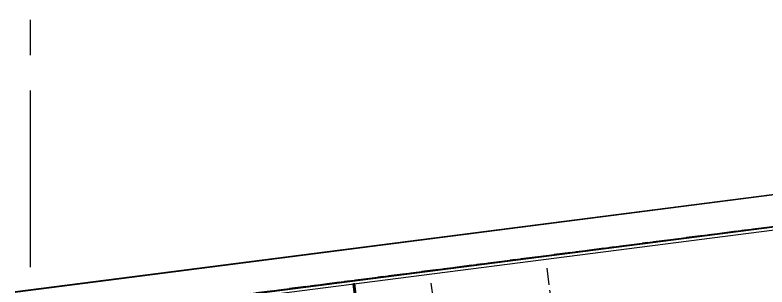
# Model space of a CAD drawing. Header units: millimetres. Extents: x 2368 to 8313, y 7493 to 11698.
# Drawn here: x 4175.8 to 4311, y 11412 to 11460.8 of the extents above; entities that cross this region are included whole.
import ezdxf

# ---------------------------------------------------------------- set-up
doc = ezdxf.new("R2010")
doc.units = ezdxf.units.MM
for name, pattern in [('CENTER', [50.8, 31.75, -6.35, 6.35, -6.35]), ('XKITLINE00', [0]), ('XKITLINE03', [6, 3, -1, 1, -1])]:
    doc.linetypes.add(name, pattern=pattern)

msp = doc.modelspace()

# ---------------------------------------------------------------- linework, layer by layer
at = {"color": 6, "linetype": 'CENTER'}
msp.add_line((4178.5882, 10907.5139), (4178.5882, 11495.735), dxfattribs=at)
at = {"color": 8, "linetype": 'XKITLINE00'}
for p, q in [((4507.1145, 11453.5902), (4175.8295, 11411.0913)), ((4507.1273, 11453.491), (4175.8422, 11410.9921)), ((4507.8398, 11447.9365), (4176.5547, 11405.4376)), ((4507.8587, 11447.7893), (4176.5736, 11405.2904)), ((4507.9229, 11447.2885), (4176.6378, 11404.7897)), ((4236.5469, 11412.4751), (4236.5475, 11412.4709)), ((4236.9442, 11412.5218), (4236.5475, 11412.4709)), ((4236.5475, 11412.4709), (4237.0641, 11408.4435)), ((4237.4609, 11408.4944), (4236.9437, 11412.526))]:
    msp.add_line(p, q, dxfattribs=at)
at = {"color": 8, "linetype": 'XKITLINE03'}
for p, q in [((4176.5546, 11405.4376), (4507.8397, 11447.9365)), ((4507.8398, 11447.9365), (4176.5547, 11405.4376)), ((4271.4349, 11415.351), (4271.4349, 11415.3509)), ((4271.4349, 11415.3509), (4273.0889, 11402.4566)), ((4236.7283, 11412.6327), (4236.9828, 11410.6484)), ((4236.7283, 11412.6327), (4236.9828, 11410.6495)), ((4250.6056, 11412.6789), (4250.6055, 11412.6789)), ((4250.6055, 11412.6789), (4252.2596, 11399.7845))]:
    msp.add_line(p, q, dxfattribs=at)
at = {"color": 8, "linetype": 'XKITLINE00'}
for centre in [(4271.4349, 11415.351), (4271.4349, 11415.3509), (4236.7283, 11412.6327), (4236.7283, 11412.6327), (4250.6055, 11412.6789), (4250.6056, 11412.6789)]:
    msp.add_circle(centre, 0.004, dxfattribs=at)

doc.saveas('drawing.dxf')
